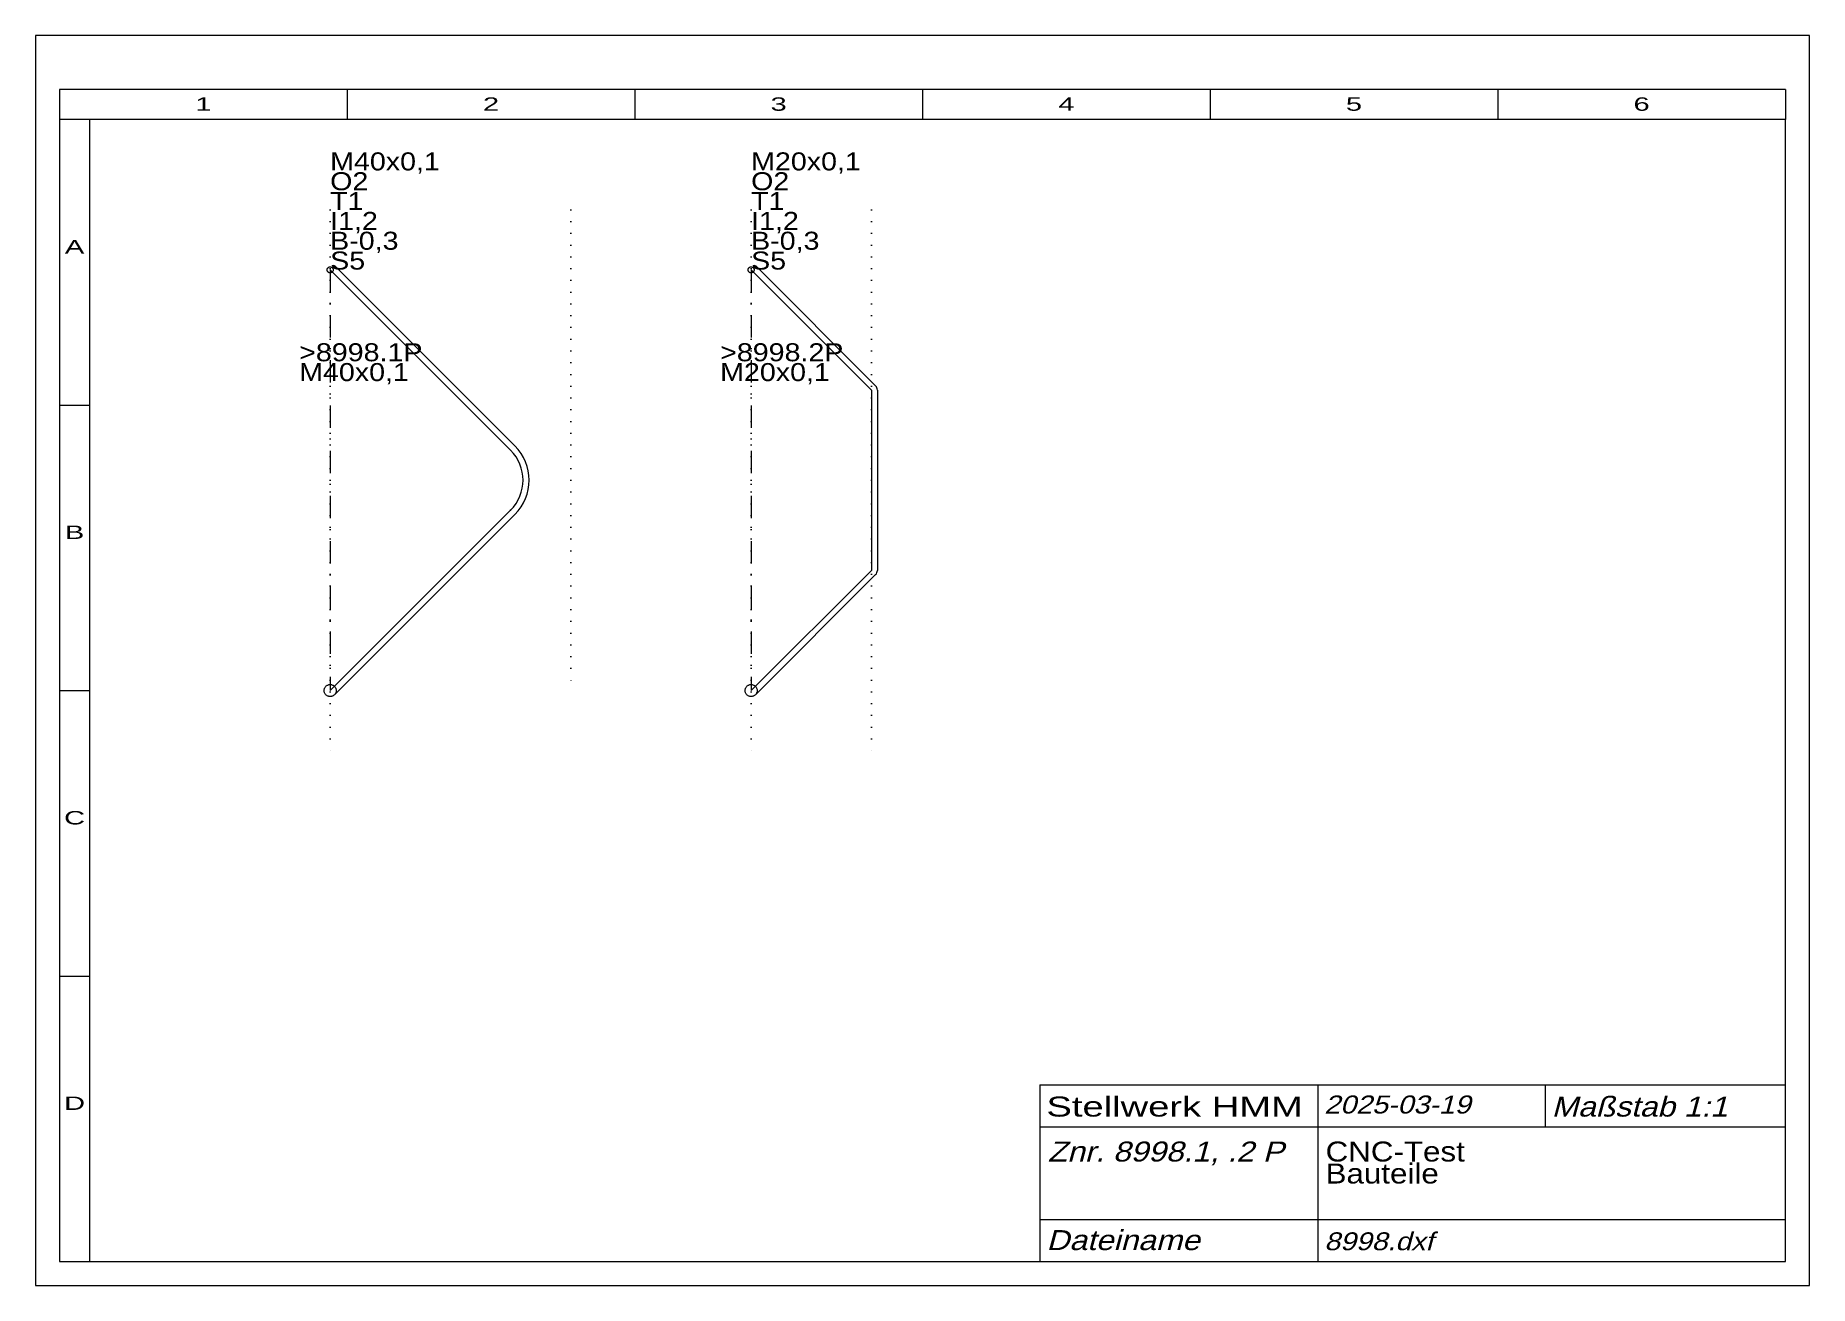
# Model space of a CAD drawing. Extents: x 1 to 296, y 1 to 209.
import ezdxf
from ezdxf.enums import TextEntityAlignment as Align

# ---------------------------------------------------------------- set-up
doc = ezdxf.new("R2010")
doc.units = 0
doc.header["$LTSCALE"] = 7.425
for name, pattern in [('DASHDOT', [1, 0.5, -0.25, 0, -0.25]), ('DOT', [0.25, 0, -0.25]), ('PHANTOM', [2.5, 1.25, -0.25, 0.25, -0.25, 0.25, -0.25])]:
    doc.linetypes.add(name, pattern=pattern)
for name, color, linetype, lineweight in [('8998_1P', 54, 'CONTINUOUS', 0), ('8998_2P', 54, 'CONTINUOUS', 0), ('8998___', 114, 'CONTINUOUS', 0), ('8999_12P', 30, 'CONTINUOUS', 0), ('_TEMP', 7, 'CONTINUOUS', 50), ('BESCHRIFTUNG', 7, 'CONTINUOUS', 25), ('KONSTRUKTION', 7, 'CONTINUOUS', 0), ('STANDARD', 7, 'CONTINUOUS', 0)]:
    doc.layers.add(name, color=color, linetype=linetype, lineweight=lineweight)
doc.styles.add('Arial', font='arial.ttf')

msp = doc.modelspace()

# ---------------------------------------------------------------- linework, layer by layer
at = {"layer": '8998_1P'}
for p, q in [((50, 170), (80, 140)), ((80, 130), (50, 100))]:
    msp.add_line(p, q, dxfattribs=at)
at = {"layer": '8998_1P', "linetype": 'PHANTOM'}
for centre, radius in [((50, 170), 0.5), ((50, 100), 1)]:
    msp.add_circle(centre, radius, dxfattribs=at)
at = {"layer": '8998_1P'}
msp.add_arc((75, 135), 7.07, 315, 405, dxfattribs=at)
at = {"layer": '8998_2P'}
for p, q in [((120, 170), (140, 150)), ((140, 150), (140, 120)), ((140, 120), (120, 100))]:
    msp.add_line(p, q, dxfattribs=at)
at = {"layer": '8998_2P', "linetype": 'PHANTOM'}
for centre, radius in [((120, 170), 0.5), ((120, 100), 1)]:
    msp.add_circle(centre, radius, dxfattribs=at)
at = {"layer": '8998___', "linetype": 'DOT'}
for p, q in [((50, 180), (50, 90)), ((90, 180), (90, 100)), ((120, 180), (120, 90)), ((140, 180), (140, 90))]:
    msp.add_line(p, q, dxfattribs=at)
at = {"layer": '8998___', "color": 114, "linetype": 'DASHDOT'}
for p, q in [((50, 170), (50, 100)), ((120, 170), (120, 100))]:
    msp.add_line(p, q, dxfattribs=at)
at = {"layer": '8999_12P'}
msp.add_point((80, 130), dxfattribs=at)
at = {"layer": '_TEMP', "lineweight": 0}
for p, q in [((168.02, 34.4), (291.91, 34.4)), ((168.02, 34.4), (168.02, 5)), ((214.22, 34.4), (214.22, 5)), ((252.02, 34.4), (252.02, 27.4)), ((168.02, 27.4), (291.91, 27.4)), ((168.02, 12), (291.91, 12))]:
    msp.add_line(p, q, dxfattribs=at)
at = {"layer": 'KONSTRUKTION'}
for p, q in [((50.71, 170.71), (80.71, 140.71)), ((120.71, 170.71), (140.71, 150.71)), ((141, 150), (141, 120)), ((141, 150), (141, 120)), ((80.71, 129.29), (50.71, 99.29)), ((140.71, 119.29), (120.71, 99.29))]:
    msp.add_line(p, q, dxfattribs=at)
for centre, radius, start, end in [((140, 150), 1, 0, 45), ((75, 135), 8.07, 315, 405), ((140, 120), 1, 315, 360)]:
    msp.add_arc(centre, radius, start, end, dxfattribs=at)
at = {"layer": 'STANDARD'}
for p, q in [((296, 209), (1, 209)), ((1, 209), (1, 1)), ((296, 1), (296, 209)), ((292, 200), (5, 200)), ((5, 200), (5, 195)), ((52.83, 200), (52.83, 195)), ((100.67, 200), (100.67, 195)), ((148.5, 200), (148.5, 195)), ((196.33, 200), (196.33, 195)), ((244.17, 200), (244.17, 195)), ((292, 200), (292, 195)), ((5, 195), (5, 5)), ((10, 195), (5, 195)), ((10, 195), (10, 5)), ((292, 195), (10, 195)), ((292, 5), (292, 195)), ((5, 147.5), (10, 147.5)), ((5, 100), (10, 100)), ((5, 52.5), (10, 52.5)), ((5, 5), (10, 5)), ((10, 5), (292, 5)), ((1, 1), (296, 1))]:
    msp.add_line(p, q, dxfattribs=at)

# ---------------------------------------------------------------- texts
at = {"layer": '8998_1P', "linetype": 'DOT', "insert": (50, 170), "char_height": 3, "attachment_point": 7, "line_spacing_factor": 0.66, "style": 'Arial'}
msp.add_mtext('\\W1.135090;M40x0,1\\PO2\\PT1\\PI1,2\\PB-0,3\\PS5', dxfattribs=at)
at = {"layer": '8998_2P', "linetype": 'DOT', "insert": (120, 170), "char_height": 3, "attachment_point": 7, "line_spacing_factor": 0.66, "style": 'Arial'}
msp.add_mtext('\\W1.135090;M20x0,1\\PO2\\PT1\\PI1,2\\PB-0,3\\PS5', dxfattribs=at)
at = {"layer": '8998___', "char_height": 3, "attachment_point": 7, "line_spacing_factor": 0.66, "style": 'Arial'}
for s, insert in [('\\W1.135110;>8998.1P\\PM40x0,1', (44.85, 150.93)), ('\\W1.135110;>8998.2P\\PM20x0,1', (114.85, 150.93))]:
    msp.add_mtext(s, dxfattribs=dict(at, insert=insert))
at = {"layer": 'BESCHRIFTUNG', "style": 'Arial', "width": 1.365378}
msp.add_text('Stellwerk HMM', height=3.325, dxfattribs=at).set_placement((169.11, 32.44), align=Align.TOP_LEFT)
at = {"layer": 'BESCHRIFTUNG', "style": 'Arial', "oblique": 15}
for s, height, width, p in [('2025-03-19', 3, 1.135137, (215.31, 32.62)), ('Maßstab 1:1', 3.325, 1.134935, (253.11, 32.44)), ('Znr. 8998.1, .2 P', 3.325, 1.134906, (169.33, 24.96)), ('Dateiname', 3.325, 1.135074, (169.11, 10.22)), ('8998.dxf', 2.975, 1.134888, (215.32, 9.85))]:
    msp.add_text(s, height=height, dxfattribs=dict(at, width=width)).set_placement(p, align=Align.TOP_LEFT)
at = {"layer": 'BESCHRIFTUNG', "insert": (215.53, 24.96), "char_height": 3.325, "attachment_point": 1, "line_spacing_factor": 0.66, "style": 'Arial'}
msp.add_mtext('\\W1.121551;CNC-Test\\PBauteile', dxfattribs=at)
at = {"layer": 'STANDARD', "style": 'Arial'}
for s, width, p in [('1', 1.547923, (28.92, 196.47)), ('2', 1.547922, (76.75, 196.47)), ('3', 1.547923, (124.58, 196.47)), ('4', 1.547923, (172.42, 196.47)), ('5', 1.547922, (220.25, 196.47)), ('6', 1.547923, (268.08, 196.47)), ('A', 1.547987, (7.5, 172.72)), ('B', 1.547987, (7.5, 125.22)), ('C', 1.548103, (7.5, 77.72)), ('D', 1.548104, (7.5, 30.22))]:
    msp.add_text(s, height=2.23, dxfattribs=dict(at, width=width)).set_placement(p, align=Align.CENTER)

doc.saveas('drawing.dxf')
